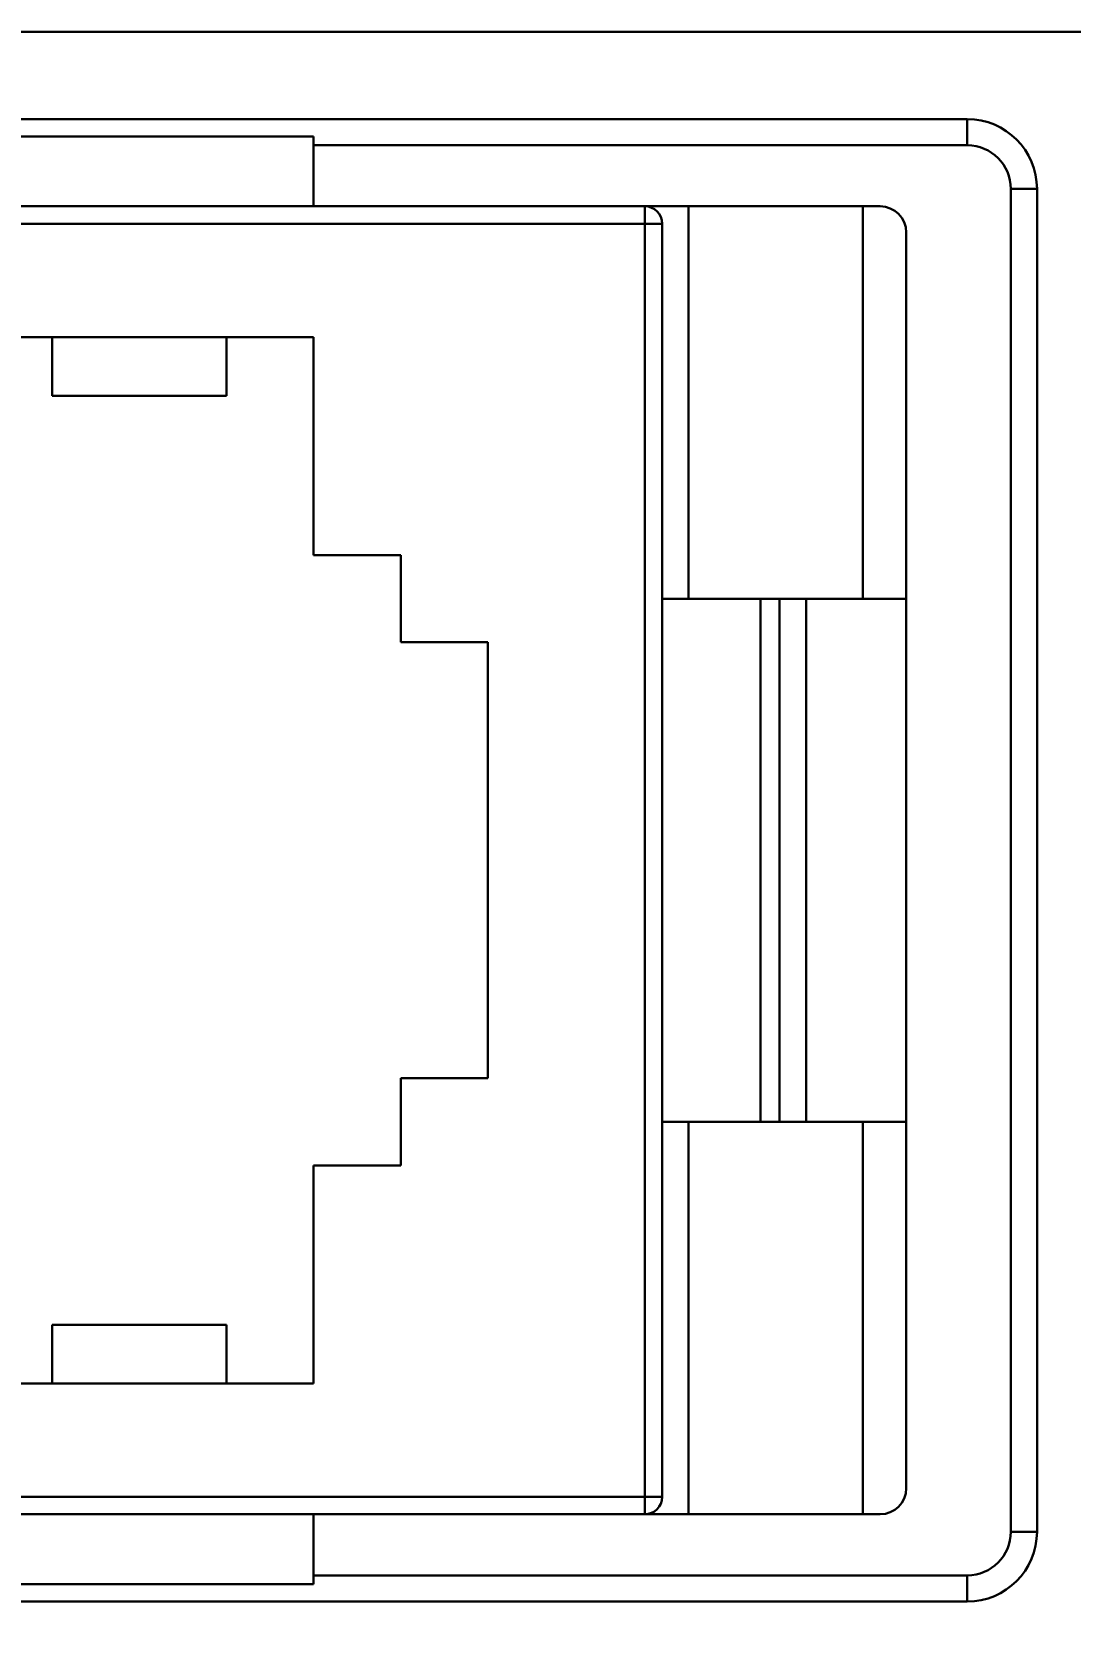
# Model space of a CAD drawing. Header units: millimetres. Extents: x -105 to 105, y -148 to 148.
# Drawn here: x -63.55 to -51.64, y 38.57 to 56.86 of the extents above; entities that cross this region are included whole.
import ezdxf

# ---------------------------------------------------------------- set-up
doc = ezdxf.new("R2010")
doc.units = ezdxf.units.MM
doc.header["$PDSIZE"] = -5
doc.layers.get('0').update_dxf_attribs({"lineweight": 18})
doc.styles.get("Standard").update_dxf_attribs({"font": 'txt.shx'})
doc.dimstyles.get("Standard").update_dxf_attribs({"dimtxt": 0.18, "dimasz": 0.18, "dimexe": 0.18, "dimexo": 0.0625, "dimgap": 0.09, "dimtad": 0, "dimtih": 1, "dimtoh": 1, "dimdec": 4, "dimzin": 0, "dimdsep": 46, "dimtxsty": 'Standard', "dimcen": 0.09, "dimdle": 0.36, "dimadec": 0, "dimazin": 0, "dimtfac": 1, "dimtdec": 4, "dimtofl": 0, "dimtmove": 0, "dimatfit": 3, "dimfxl": 1, "dimtolj": 1, "dimarcsym": 0})

# ---------------------------------------------------------------- blocks, each defined once
blk = doc.blocks.new('*D4')
at = {"color": 0, "lineweight": -2, "transparency": 16777216}
for p, q in [((-80.521, 39.231), (-80.521, 28.642)), ((-45.521, 39.231), (-45.521, 28.642)), ((-78.021, 29.892), (-48.021, 29.892))]:
    blk.add_line(p, q, dxfattribs=at)
at = {"color": 0, "transparency": 16777216}
for points in [[(-78.021, 30.308), (-78.021, 29.475), (-80.521, 29.892)], [(-48.021, 30.308), (-48.021, 29.475), (-45.521, 29.892)]]:
    blk.add_solid(points, dxfattribs=at)
at = {"layer": 'Defpoints', "color": 0, "transparency": 16777216}
for p in [(-80.521, 39.856), (-45.521, 39.856), (-45.521, 29.892)]:
    blk.add_point(p, dxfattribs=at)
at = {"color": 0, "transparency": 16777216, "insert": (-63.021, 31.767), "char_height": 2.5, "width": 13.44436, "attachment_point": 5}
blk.add_mtext('\\A1;35.6', dxfattribs=at)

msp = doc.modelspace()

# ---------------------------------------------------------------- linework, layer by layer
at = {"color": 7, "lineweight": 30}
for p, q in [((-78.521, 56.856), (-47.521, 56.856)), ((-73.221, 55.856), (-52.821, 55.856)), ((-52.821, 38.856), (-73.221, 38.856))]:
    msp.add_line(p, q, dxfattribs=at)
at = {"color": 7, "lineweight": 30, "ltscale": 0.0075}
for p, q in [((-52.821, 55.856), (-52.821, 55.556)), ((-52.021, 55.056), (-52.321, 55.056)), ((-52.021, 39.656), (-52.321, 39.656)), ((-52.821, 38.856), (-52.821, 39.156))]:
    msp.add_line(p, q, dxfattribs=at)
at = {"color": 7, "lineweight": 30, "ltscale": 0.2}
for p, q in [((-68.321, 55.656), (-60.321, 55.656)), ((-68.321, 39.056), (-60.321, 39.056))]:
    msp.add_line(p, q, dxfattribs=at)
at = {"color": 7, "lineweight": 30, "ltscale": 0.02}
for p, q in [((-60.321, 54.856), (-60.321, 55.656)), ((-60.321, 39.856), (-60.321, 39.056))]:
    msp.add_line(p, q, dxfattribs=at)
at = {"color": 7, "lineweight": 30, "ltscale": 0.1875}
for p, q in [((-60.321, 55.556), (-52.821, 55.556)), ((-52.821, 39.156), (-60.321, 39.156))]:
    msp.add_line(p, q, dxfattribs=at)
at = {"color": 7, "lineweight": 30, "ltscale": 0.385}
for p, q in [((-52.321, 55.056), (-52.321, 39.656)), ((-52.021, 55.056), (-52.021, 39.656))]:
    msp.add_line(p, q, dxfattribs=at)
at = {"color": 7, "lineweight": 30, "ltscale": 0.39}
for p, q in [((-72.121, 54.856), (-56.521, 54.856)), ((-72.121, 54.656), (-56.521, 54.656)), ((-56.521, 40.056), (-72.121, 40.056)), ((-56.521, 39.856), (-72.121, 39.856))]:
    msp.add_line(p, q, dxfattribs=at)
at = {"color": 7, "lineweight": 30, "ltscale": 0.005}
for p, q in [((-56.521, 54.856), (-56.521, 54.656)), ((-56.321, 54.656), (-56.521, 54.656)), ((-56.521, 39.856), (-56.521, 40.056)), ((-56.321, 40.056), (-56.521, 40.056))]:
    msp.add_line(p, q, dxfattribs=at)
at = {"color": 7, "lineweight": 30, "ltscale": 0.067441}
msp.add_line((-56.519, 54.856), (-53.821, 54.856), dxfattribs=at)
at = {"color": 7, "lineweight": 30, "ltscale": 0.1125}
for p, q in [((-56.021, 54.856), (-56.021, 50.356)), ((-54.021, 54.856), (-54.021, 50.356)), ((-56.021, 44.356), (-56.021, 39.856)), ((-54.021, 44.356), (-54.021, 39.856))]:
    msp.add_line(p, q, dxfattribs=at)
at = {"color": 7, "lineweight": 30, "ltscale": 0.365}
for p, q in [((-56.521, 54.656), (-56.521, 40.056)), ((-56.321, 54.656), (-56.321, 40.056))]:
    msp.add_line(p, q, dxfattribs=at)
at = {"color": 7, "lineweight": 30, "ltscale": 0.36}
msp.add_line((-53.521, 54.556), (-53.521, 40.156), dxfattribs=at)
at = {"color": 7, "lineweight": 30, "ltscale": 0.025}
for p, q in [((-64.321, 53.356), (-63.321, 53.356)), ((-61.321, 53.356), (-60.321, 53.356)), ((-60.321, 50.856), (-59.321, 50.856)), ((-59.321, 50.856), (-59.321, 49.856)), ((-59.321, 49.856), (-58.321, 49.856)), ((-58.321, 44.856), (-59.321, 44.856)), ((-59.321, 44.856), (-59.321, 43.856)), ((-59.321, 43.856), (-60.321, 43.856)), ((-63.321, 41.356), (-64.321, 41.356)), ((-60.321, 41.356), (-61.321, 41.356))]:
    msp.add_line(p, q, dxfattribs=at)
at = {"color": 7, "lineweight": 30, "ltscale": 0.05}
for p, q in [((-63.321, 53.356), (-61.321, 53.356)), ((-63.321, 52.684), (-61.321, 52.684)), ((-63.321, 42.028), (-61.321, 42.028)), ((-63.321, 41.356), (-61.321, 41.356))]:
    msp.add_line(p, q, dxfattribs=at)
at = {"color": 7, "lineweight": 30, "ltscale": 0.016795}
for p, q in [((-63.321, 53.356), (-63.321, 52.684)), ((-61.321, 53.356), (-61.321, 52.684)), ((-63.321, 41.356), (-63.321, 42.028)), ((-61.321, 41.356), (-61.321, 42.028))]:
    msp.add_line(p, q, dxfattribs=at)
at = {"color": 7, "lineweight": 30, "ltscale": 0.0625}
for p, q in [((-60.321, 53.356), (-60.321, 50.856)), ((-60.321, 43.856), (-60.321, 41.356))]:
    msp.add_line(p, q, dxfattribs=at)
at = {"color": 7, "lineweight": 30, "ltscale": 0.028235}
for p, q in [((-56.321, 50.356), (-55.192, 50.356)), ((-56.321, 44.356), (-55.192, 44.356))]:
    msp.add_line(p, q, dxfattribs=at)
at = {"color": 7, "lineweight": 30, "ltscale": 0.00541}
for p, q in [((-55.192, 50.356), (-54.976, 50.356)), ((-55.192, 44.356), (-54.976, 44.356))]:
    msp.add_line(p, q, dxfattribs=at)
at = {"color": 7, "lineweight": 30, "ltscale": 0.15}
for p, q in [((-55.192, 50.356), (-55.192, 44.356)), ((-54.976, 50.356), (-54.976, 44.356)), ((-54.669, 50.356), (-54.669, 44.356))]:
    msp.add_line(p, q, dxfattribs=at)
at = {"color": 7, "lineweight": 30, "ltscale": 0.007664}
for p, q in [((-54.976, 50.356), (-54.669, 50.356)), ((-54.976, 44.356), (-54.669, 44.356))]:
    msp.add_line(p, q, dxfattribs=at)
at = {"color": 7, "lineweight": 30, "ltscale": 0.02869}
for p, q in [((-54.669, 50.356), (-53.521, 50.356)), ((-54.669, 44.356), (-53.521, 44.356))]:
    msp.add_line(p, q, dxfattribs=at)
at = {"color": 7, "lineweight": 30, "ltscale": 0.125}
msp.add_line((-58.321, 49.856), (-58.321, 44.856), dxfattribs=at)
at = {"color": 7, "lineweight": 30, "ltscale": 0.1625}
msp.add_line((-53.821, 39.856), (-60.321, 39.856), dxfattribs=at)
at = {"color": 7, "lineweight": 30}
for centre, radius, start, end in [((-52.821, 55.056), 0.8, 0, 90), ((-52.821, 55.056), 0.5, 0, 90), ((-56.521, 54.656), 0.2, 0, 90), ((-53.821, 54.556), 0.3, 0, 90), ((-56.521, 40.056), 0.2, 270, 360), ((-53.821, 40.156), 0.3, 270, 360), ((-52.821, 39.656), 0.5, 270, 360), ((-52.821, 39.656), 0.8, 270, 360)]:
    msp.add_arc(centre, radius, start, end, dxfattribs=at)

# ---------------------------------------------------------------- dimensions: what is measured, and where the dimension line sits
dim = msp.add_aligned_dim(p1=(-80.521, 39.856), p2=(-45.521, 39.856), distance=-9.965, text='<>.6', dimstyle='Standard', override={"dimtxt": 2.5, "dimasz": 2.5, "dimexe": 1.25, "dimexo": 0.625, "dimgap": 0.625, "dimtad": 1, "dimtih": 0, "dimtoh": 0, "dimdec": 2, "dimzin": 8, "dimdsep": 44, "dimdle": 5, "dimtdec": 2, "dimtofl": 1, "dimatfit": 0, "dimarcsym": 1})
dim.commit()
dim.dimension.update_dxf_attribs({"geometry": '*D4', "text_midpoint": (-63.021, 31.767)})

doc.saveas('drawing.dxf')
